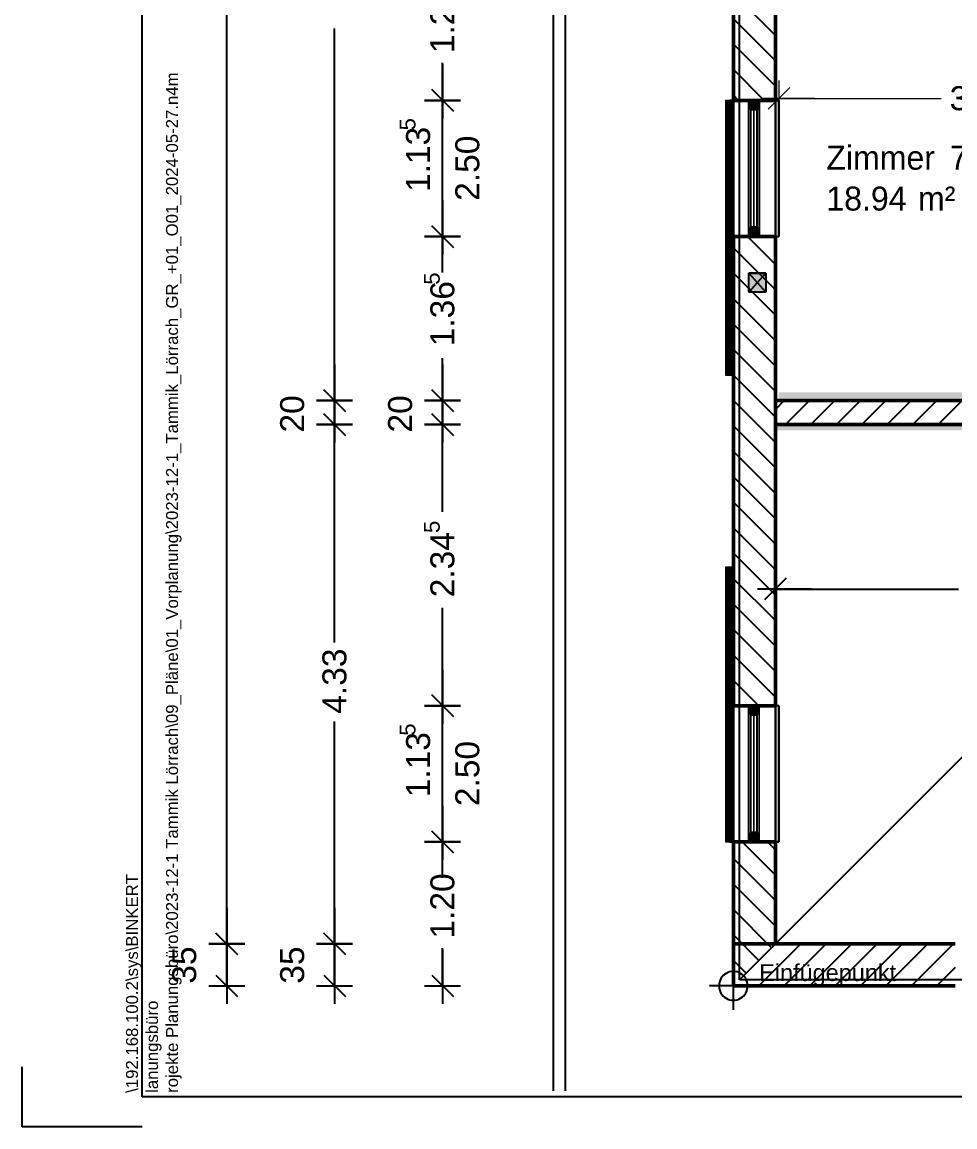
# Model space of a CAD drawing. Extents: x 0 to 756, y -25 to 420.
# Drawn here: x 0 to 155.6, y 0 to 184.2 of the extents above; entities that cross this region are included whole.
import ezdxf
from ezdxf.lldxf.tags import DXFTag

# ---------------------------------------------------------------- set-up
doc = ezdxf.new("R2010")
doc.units = 0
doc.layers.get('0').update_dxf_attribs({"lineweight": 25})
doc.layers.get('DEFPOINTS').update_dxf_attribs({"lineweight": 25})
for name, color, linetype, lineweight in [('A_Aussenwand', 7, 'Continuous', 25), ('A_Fenster', 7, 'Continuous', 25), ('A_Innenwand', 7, 'Continuous', 25), ('FENSTER', 7, 'Continuous', 13), ('FENSTERBANK', 7, 'Continuous', 13), ('Standard', 7, 'Continuous', 25), ('VERSCHATTUNG', 7, 'Continuous', 13), ('WAND_HOLZ_NICHT_TRAGEND', 7, 'Continuous', 13), ('WAND_HOLZ_TRAGEND', 7, 'Continuous', 13), ('X_Planrahmen', 7, 'Continuous', 25)]:
    doc.layers.add(name, color=color, linetype=linetype, lineweight=lineweight)
for name, color, linetype, lineweight, true_color in [('A_Geschossdecke', 7, 'Continuous', 25, 0x008080), ('H_Heizung', 1, 'Continuous', 25, 0xff0000), ('X_Einfuegepunkt', 1, 'Continuous', 25, 0xff0000)]:
    doc.layers.add(name, color=color, linetype=linetype, lineweight=lineweight, true_color=true_color)
doc.styles.get("Standard").update_dxf_attribs({"font": 'arial.ttf'})
tags = doc.linetypes.add('fein_strichliert', pattern=[4, 1, -2, 1]).pattern_tags.tags
tags[8:9] = [DXFTag(74, 4), DXFTag(75, 0), DXFTag(340, '0'), DXFTag(46, 0.0), DXFTag(50, 0.0), DXFTag(44, 0.0), DXFTag(45, 0.0)]
tags[6:7] = [DXFTag(74, 4), DXFTag(75, 0), DXFTag(340, '0'), DXFTag(46, 0.0), DXFTag(50, 0.0), DXFTag(44, 0.0), DXFTag(45, 0.0)]
tags[4:5] = [DXFTag(74, 4), DXFTag(75, 0), DXFTag(340, '0'), DXFTag(46, 0.0), DXFTag(50, 0.0), DXFTag(44, 0.0), DXFTag(45, 0.0)]

# ---------------------------------------------------------------- blocks, each defined once
blk = doc.blocks.new('Blockreferenz-A0T78P2KOY', base_point=(0, -25))
at = {"layer": 'X_Planrahmen', "color": 0, "linetype": 'ByBlock', "lineweight": -2, "ltscale": 0.25}
for p, q in [((20, 5), (20, 415)), ((0, 0), (0, 10)), ((589, 5), (20, 5)), ((20, 0), (0, 0))]:
    blk.add_line(p, q, dxfattribs=at)
at = {"layer": 'X_Planrahmen', "color": 0, "linetype": 'ByBlock', "lineweight": -2, "ltscale": 0.25, "insert": (17.33, 5.67), "char_height": 2, "attachment_point": 1, "rotation": 90}
blk.add_mtext('{\\fArial;\\\\192.168.100.2\\sys\\BINKERT\\Planungsbüro\\Projekte Planungsbüro\\2023-12-1 Tammik Lörrach\\09_Pläne\\01_Vorplanung\\2023-12-1_Tammik_Lörrach\\H_GR_+01_O01_2024-05-27.n4m}', dxfattribs=at)
blk = doc.blocks.new('Referenz-A0T78P30OY')
at = {"layer": 'DEFPOINTS', "color": 0, "linetype": 'Continuous', "lineweight": 18, "ltscale": 0.18}
for p, q in [((126.21, 171.47), (126.21, 171.47)), ((126.21, 171.13), (126.21, 171.13))]:
    blk.add_line(p, q, dxfattribs=at)
at = {"layer": 'DEFPOINTS', "color": 0, "linetype": 'Continuous', "lineweight": -2, "ltscale": 0.25}
for p, q in [((70.12, 171.13), (70.12, 171.13)), ((118.61, 171.13), (118.61, 171.13)), ((118.61, 171.13), (118.61, 171.13)), ((70.12, 148.43), (70.12, 148.43)), ((118.61, 148.43), (118.61, 148.43)), ((118.61, 148.43), (118.61, 148.43)), ((52.12, 121.08), (52.12, 121.08)), ((70.12, 121.08), (70.12, 121.08)), ((125.61, 121.08), (125.61, 121.08)), ((125.61, 121.08), (125.61, 121.08)), ((125.61, 121.08), (125.61, 121.08)), ((125.61, 121.08), (125.61, 121.08)), ((52.12, 117.08), (52.12, 117.08)), ((70.12, 117.08), (70.12, 117.08)), ((125.61, 117.08), (125.61, 117.08)), ((125.61, 117.08), (125.61, 117.08)), ((125.61, 117.08), (125.61, 117.08)), ((125.61, 117.08), (125.61, 117.08)), ((125.61, 117.08), (125.61, 117.08)), ((125.61, 89.66), (125.61, 89.66)), ((70.12, 70.21), (70.12, 70.21)), ((118.61, 70.21), (118.61, 70.21)), ((118.61, 70.21), (118.61, 70.21)), ((70.12, 47.51), (70.12, 47.51)), ((118.61, 47.51), (118.61, 47.51)), ((118.61, 47.51), (118.61, 47.51)), ((34.12, 30.52), (34.12, 30.52)), ((52.12, 30.52), (52.12, 30.52)), ((125.61, 30.52), (125.61, 30.52)), ((125.61, 30.52), (125.61, 30.52)), ((125.61, 30.52), (125.61, 30.52)), ((125.61, 30.52), (125.61, 30.52)), ((125.61, 30.52), (125.61, 30.52)), ((125.61, 30.52), (125.61, 30.52)), ((125.61, 30.52), (125.61, 30.52)), ((125.61, 30.52), (125.61, 30.52)), ((34.12, 23.52), (34.12, 23.52)), ((52.12, 23.52), (52.12, 23.52)), ((70.12, 23.52), (70.12, 23.52)), ((118.61, 23.52), (118.61, 23.52)), ((118.61, 23.52), (118.61, 23.52)), ((118.61, 23.52), (118.61, 23.52)), ((118.61, 23.52), (118.61, 23.52)), ((118.61, 23.52), (118.61, 23.52)), ((118.61, 23.52), (118.61, 23.52)), ((118.61, 23.52), (118.61, 23.52)), ((118.61, 23.52), (118.61, 23.52))]:
    blk.add_line(p, q, dxfattribs=at)
at = {"layer": 'FENSTER', "color": 0, "linetype": 'Continuous', "ltscale": 0.13}
for p, q in [((121.11, 169.73), (121.11, 171.13)), ((121.11, 171.13), (122.95, 171.13)), ((122.95, 171.13), (121.11, 171.13)), ((121.11, 171.13), (121.11, 169.73)), ((122.95, 171.13), (121.11, 171.13)), ((121.11, 171.13), (121.11, 171.13)), ((121.11, 169.73), (121.11, 171.13)), ((122.95, 169.73), (121.11, 169.73)), ((121.11, 149.83), (121.11, 169.73)), ((121.11, 169.73), (122.95, 169.73)), ((121.11, 169.73), (122.95, 169.73)), ((122.95, 169.73), (121.11, 169.73)), ((121.11, 169.73), (121.11, 169.73)), ((122.95, 169.73), (121.11, 169.73)), ((121.11, 169.73), (121.11, 149.83)), ((122.95, 169.73), (121.11, 169.73)), ((121.11, 169.73), (121.11, 169.73)), ((121.11, 149.83), (121.11, 169.73)), ((122.95, 169.73), (121.11, 169.73)), ((121.11, 169.73), (121.11, 149.83)), ((122.95, 169.73), (121.11, 169.73)), ((121.11, 169.73), (121.11, 169.73)), ((121.11, 149.83), (121.11, 169.73)), ((122.03, 149.83), (122.03, 169.73)), ((122.03, 169.73), (122.03, 169.73)), ((122.03, 169.73), (122.03, 149.83)), ((122.95, 171.13), (122.95, 169.73)), ((122.95, 169.73), (122.95, 171.13)), ((122.95, 169.73), (122.95, 171.13)), ((122.95, 171.13), (122.95, 171.13)), ((122.95, 169.73), (122.95, 149.83)), ((122.95, 169.73), (122.95, 169.73)), ((122.95, 149.83), (122.95, 169.73)), ((122.95, 149.83), (122.95, 169.73)), ((122.95, 169.73), (122.95, 169.73)), ((122.95, 149.83), (122.95, 169.73)), ((122.95, 149.83), (122.95, 169.73)), ((122.95, 169.73), (122.95, 169.73)), ((121.11, 148.43), (121.11, 149.83)), ((121.11, 149.83), (122.95, 149.83)), ((122.95, 149.83), (121.11, 149.83)), ((122.95, 149.83), (121.11, 149.83)), ((121.11, 149.83), (121.11, 148.43)), ((122.95, 149.83), (121.11, 149.83)), ((121.11, 149.83), (121.11, 149.83)), ((121.11, 148.43), (121.11, 149.83)), ((121.11, 149.83), (122.95, 149.83)), ((122.95, 149.83), (121.11, 149.83)), ((121.11, 149.83), (121.11, 149.83)), ((121.11, 149.83), (122.95, 149.83)), ((122.95, 149.83), (121.11, 149.83)), ((121.11, 149.83), (121.11, 149.83)), ((122.03, 149.83), (122.03, 149.83)), ((122.95, 149.83), (122.95, 148.43)), ((122.95, 148.43), (122.95, 149.83)), ((122.95, 148.43), (122.95, 149.83)), ((122.95, 149.83), (122.95, 149.83)), ((122.95, 149.83), (122.95, 149.83)), ((122.95, 149.83), (122.95, 149.83)), ((122.95, 148.43), (121.11, 148.43)), ((121.11, 148.43), (122.95, 148.43)), ((122.95, 148.43), (121.11, 148.43)), ((121.11, 148.43), (121.11, 148.43)), ((122.95, 148.43), (122.95, 148.43)), ((121.11, 70.21), (121.11, 68.81)), ((122.95, 70.21), (121.11, 70.21)), ((122.95, 70.21), (121.11, 70.21)), ((121.11, 70.21), (121.11, 68.81)), ((121.11, 68.81), (121.11, 70.21)), ((121.11, 70.21), (122.95, 70.21)), ((121.11, 70.21), (121.11, 70.21)), ((122.95, 68.81), (122.95, 70.21)), ((122.95, 68.81), (122.95, 70.21)), ((122.95, 70.21), (122.95, 70.21)), ((122.95, 68.81), (122.95, 70.21)), ((121.11, 68.81), (122.95, 68.81)), ((121.11, 68.81), (121.11, 48.91)), ((122.95, 68.81), (121.11, 68.81)), ((121.11, 68.81), (122.95, 68.81)), ((121.11, 68.81), (121.11, 68.81)), ((121.11, 68.81), (122.95, 68.81)), ((122.95, 68.81), (121.11, 68.81)), ((121.11, 68.81), (121.11, 48.91)), ((121.11, 48.91), (121.11, 68.81)), ((121.11, 68.81), (122.95, 68.81)), ((121.11, 68.81), (121.11, 68.81)), ((122.95, 68.81), (121.11, 68.81)), ((121.11, 68.81), (121.11, 48.91)), ((121.11, 48.91), (121.11, 68.81)), ((121.11, 68.81), (122.95, 68.81)), ((121.11, 68.81), (121.11, 68.81)), ((122.03, 68.81), (122.03, 48.91)), ((122.03, 48.91), (122.03, 68.81)), ((122.03, 68.81), (122.03, 68.81)), ((122.95, 48.91), (122.95, 68.81)), ((122.95, 68.81), (122.95, 68.81)), ((122.95, 48.91), (122.95, 68.81)), ((122.95, 68.81), (122.95, 68.81)), ((122.95, 48.91), (122.95, 68.81)), ((122.95, 48.91), (122.95, 68.81)), ((122.95, 68.81), (122.95, 68.81)), ((122.95, 48.91), (122.95, 68.81)), ((121.11, 48.91), (121.11, 47.51)), ((122.95, 48.91), (121.11, 48.91)), ((121.11, 48.91), (122.95, 48.91)), ((122.95, 48.91), (121.11, 48.91)), ((121.11, 48.91), (121.11, 47.51)), ((121.11, 47.51), (121.11, 48.91)), ((121.11, 48.91), (122.95, 48.91)), ((121.11, 48.91), (121.11, 48.91)), ((121.11, 48.91), (122.95, 48.91)), ((121.11, 48.91), (121.11, 48.91)), ((121.11, 48.91), (122.95, 48.91)), ((121.11, 48.91), (122.95, 48.91)), ((121.11, 48.91), (121.11, 48.91)), ((121.11, 48.91), (122.95, 48.91)), ((122.03, 48.91), (122.03, 48.91)), ((122.95, 47.51), (122.95, 48.91)), ((122.95, 47.51), (122.95, 48.91)), ((122.95, 48.91), (122.95, 48.91)), ((122.95, 47.51), (122.95, 48.91)), ((122.95, 48.91), (122.95, 48.91)), ((122.95, 48.91), (122.95, 48.91)), ((121.11, 47.51), (122.95, 47.51)), ((121.11, 47.51), (122.95, 47.51)), ((121.11, 47.51), (121.11, 47.51)), ((121.11, 47.51), (122.95, 47.51)), ((122.95, 47.51), (122.95, 47.51))]:
    blk.add_line(p, q, dxfattribs=at)
for points in [[(121.11, 169.73), (122.95, 169.73), (121.11, 171.13)], [(122.95, 169.73), (122.95, 171.13), (121.11, 171.13)], [(121.11, 148.43), (122.95, 148.43), (121.11, 149.83)], [(122.95, 148.43), (122.95, 149.83), (121.11, 149.83)], [(121.11, 68.81), (122.95, 68.81), (121.11, 70.21)], [(122.95, 68.81), (122.95, 70.21), (121.11, 70.21)], [(121.11, 47.51), (122.95, 47.51), (121.11, 48.91)], [(122.95, 47.51), (122.95, 48.91), (121.11, 48.91)]]:
    blk.add_solid(points, dxfattribs=at)
at = {"layer": 'FENSTERBANK', "color": 0, "lineweight": -2}
for p, q in [((121.53, 171.13), (118.01, 171.13)), ((118.01, 171.13), (118.01, 148.43)), ((118.01, 148.43), (118.01, 171.13)), ((118.01, 171.13), (118.61, 171.13)), ((118.01, 171.13), (118.01, 171.13)), ((118.61, 148.43), (118.61, 171.13)), ((118.61, 171.13), (118.61, 171.13)), ((118.61, 171.13), (118.61, 148.43)), ((118.61, 171.13), (121.53, 171.13)), ((121.53, 148.43), (121.53, 171.13)), ((121.53, 148.43), (121.53, 171.13)), ((121.53, 171.13), (121.53, 171.13)), ((126.21, 171.13), (122.53, 171.13)), ((122.53, 171.13), (122.53, 148.43)), ((122.53, 171.13), (122.53, 171.13)), ((122.53, 171.13), (122.53, 148.43)), ((122.53, 171.13), (125.61, 171.13)), ((125.61, 148.43), (125.61, 171.13)), ((125.61, 171.13), (125.61, 171.13)), ((125.61, 171.13), (125.61, 148.43)), ((125.61, 171.13), (126.21, 171.13)), ((126.21, 148.43), (126.21, 171.13)), ((126.21, 171.13), (126.21, 148.43)), ((126.21, 171.13), (126.21, 171.13)), ((118.01, 148.43), (121.53, 148.43)), ((118.01, 148.43), (118.01, 148.43)), ((118.01, 148.43), (118.61, 148.43)), ((118.61, 148.43), (121.53, 148.43)), ((118.61, 148.43), (118.61, 148.43)), ((121.53, 148.43), (121.53, 148.43)), ((122.53, 148.43), (126.21, 148.43)), ((122.53, 148.43), (122.53, 148.43)), ((122.53, 148.43), (125.61, 148.43)), ((125.61, 148.43), (126.21, 148.43)), ((125.61, 148.43), (125.61, 148.43)), ((126.21, 148.43), (126.21, 148.43)), ((118.01, 70.21), (118.01, 47.51)), ((121.53, 70.21), (118.01, 70.21)), ((118.61, 70.21), (118.01, 70.21)), ((118.01, 70.21), (118.01, 70.21)), ((118.01, 47.51), (118.01, 70.21)), ((118.61, 70.21), (118.61, 70.21)), ((121.53, 70.21), (118.61, 70.21)), ((118.61, 70.21), (118.61, 47.51)), ((118.61, 47.51), (118.61, 70.21)), ((121.53, 47.51), (121.53, 70.21)), ((121.53, 70.21), (121.53, 70.21)), ((121.53, 47.51), (121.53, 70.21)), ((122.53, 70.21), (122.53, 47.51)), ((126.21, 70.21), (122.53, 70.21)), ((122.53, 70.21), (122.53, 70.21)), ((125.61, 70.21), (122.53, 70.21)), ((122.53, 70.21), (122.53, 47.51)), ((126.21, 70.21), (125.61, 70.21)), ((125.61, 70.21), (125.61, 70.21)), ((125.61, 70.21), (125.61, 47.51)), ((125.61, 47.51), (125.61, 70.21)), ((126.21, 47.51), (126.21, 70.21)), ((126.21, 70.21), (126.21, 70.21)), ((126.21, 70.21), (126.21, 47.51)), ((118.01, 47.51), (121.53, 47.51)), ((118.61, 47.51), (118.01, 47.51)), ((118.01, 47.51), (118.01, 47.51)), ((118.61, 47.51), (118.61, 47.51)), ((121.53, 47.51), (118.61, 47.51)), ((121.53, 47.51), (121.53, 47.51)), ((122.53, 47.51), (126.21, 47.51)), ((122.53, 47.51), (122.53, 47.51)), ((125.61, 47.51), (122.53, 47.51)), ((125.61, 47.51), (125.61, 47.51)), ((126.21, 47.51), (125.61, 47.51)), ((126.21, 47.51), (126.21, 47.51))]:
    blk.add_line(p, q, dxfattribs=at)
at = {"layer": 'FENSTERBANK', "color": 0, "lineweight": 18}
for p, q in [((118.61, 148.43), (118.61, 171.13)), ((125.61, 148.43), (125.61, 171.13)), ((118.61, 70.21), (118.61, 47.51)), ((125.61, 70.21), (125.61, 47.51))]:
    blk.add_line(p, q, dxfattribs=at)
at = {"layer": 'Standard', "color": 0, "lineweight": -2}
for p, q in [((88.61, 6), (88.61, 413.58)), ((90.61, 6), (90.61, 411.58)), ((34.12, 30.52), (34.12, 195.27)), ((52.12, 121.08), (52.12, 183.15)), ((70.12, 171.13), (70.12, 177.41)), ((70.12, 177.13), (70.12, 168.13)), ((70.12, 165.13), (70.12, 174.13)), ((71.92, 169.33), (68.32, 172.93)), ((68.32, 172.93), (71.92, 169.33)), ((73.12, 171.13), (67.12, 171.13)), ((67.12, 171.13), (73.12, 171.13)), ((70.12, 148.43), (70.12, 171.13)), ((70.12, 154.43), (70.12, 145.43)), ((70.12, 142.43), (70.12, 151.43)), ((71.92, 146.63), (68.32, 150.23)), ((68.32, 150.23), (71.92, 146.63)), ((73.12, 148.43), (67.12, 148.43)), ((67.12, 148.43), (73.12, 148.43)), ((70.12, 144.14), (70.12, 148.43)), ((121.21, 139.15), (121.21, 142.35)), ((121.21, 142.35), (124.01, 142.35)), ((121.21, 139.15), (124.01, 142.35)), ((124.01, 142.35), (121.21, 142.35)), ((121.21, 142.35), (124.01, 139.15)), ((124.01, 142.35), (124.01, 139.15)), ((124.01, 139.15), (121.21, 139.15)), ((70.12, 121.08), (70.12, 128.14)), ((52.12, 127.08), (52.12, 118.08)), ((70.12, 127.08), (70.12, 118.08)), ((52.12, 115.08), (52.12, 124.08)), ((70.12, 115.08), (70.12, 124.08)), ((53.92, 119.28), (50.32, 122.88)), ((50.32, 122.88), (53.92, 119.28)), ((52.12, 123.08), (52.12, 114.08)), ((71.92, 119.28), (68.32, 122.88)), ((68.32, 122.88), (71.92, 119.28)), ((70.12, 123.08), (70.12, 114.08)), ((55.12, 121.08), (49.12, 121.08)), ((49.12, 121.08), (55.12, 121.08)), ((52.12, 117.08), (52.12, 121.08)), ((52.12, 111.08), (52.12, 120.08)), ((73.12, 121.08), (67.12, 121.08)), ((67.12, 121.08), (73.12, 121.08)), ((70.12, 117.08), (70.12, 121.08)), ((70.12, 111.08), (70.12, 120.08)), ((53.92, 115.28), (50.32, 118.88)), ((50.32, 118.88), (53.92, 115.28)), ((71.92, 115.28), (68.32, 118.88)), ((68.32, 118.88), (71.92, 115.28)), ((55.12, 117.08), (49.12, 117.08)), ((49.12, 117.08), (55.12, 117.08)), ((52.12, 80.76), (52.12, 117.08)), ((73.12, 117.08), (67.12, 117.08)), ((67.12, 117.08), (73.12, 117.08)), ((70.12, 102.53), (70.12, 117.08)), ((125.61, 92.66), (125.61, 86.66)), ((127.41, 91.46), (123.81, 87.86)), ((131.61, 89.66), (122.61, 89.66)), ((125.61, 89.66), (156.13, 89.66)), ((70.12, 70.21), (70.12, 86.53)), ((70.12, 76.21), (70.12, 67.21)), ((71.92, 68.41), (68.32, 72.01)), ((68.32, 72.01), (71.92, 68.41)), ((70.12, 64.21), (70.12, 73.21)), ((73.12, 70.21), (67.12, 70.21)), ((67.12, 70.21), (73.12, 70.21)), ((70.12, 47.51), (70.12, 70.21)), ((52.12, 30.52), (52.12, 67.56)), ((70.12, 53.51), (70.12, 44.51)), ((70.12, 41.51), (70.12, 50.51)), ((71.92, 45.71), (68.32, 49.31)), ((68.32, 49.31), (71.92, 45.71)), ((73.12, 47.51), (67.12, 47.51)), ((67.12, 47.51), (73.12, 47.51)), ((70.12, 43), (70.12, 47.51)), ((34.12, 36.52), (34.12, 27.52)), ((52.12, 36.52), (52.12, 27.52)), ((34.12, 24.52), (34.12, 33.52)), ((52.12, 24.52), (52.12, 33.52)), ((35.92, 28.72), (32.32, 32.32)), ((32.32, 32.32), (35.92, 28.72)), ((53.92, 28.72), (50.32, 32.32)), ((50.32, 32.32), (53.92, 28.72)), ((37.12, 30.52), (31.12, 30.52)), ((31.12, 30.52), (37.12, 30.52)), ((34.12, 23.52), (34.12, 30.52)), ((34.12, 29.52), (34.12, 20.52)), ((55.12, 30.52), (49.12, 30.52)), ((49.12, 30.52), (55.12, 30.52)), ((52.12, 23.52), (52.12, 30.52)), ((52.12, 29.52), (52.12, 20.52)), ((70.12, 23.52), (70.12, 29.8)), ((70.12, 29.52), (70.12, 20.52)), ((32.32, 25.32), (35.92, 21.72)), ((50.32, 25.32), (53.92, 21.72)), ((68.32, 25.32), (71.92, 21.72)), ((31.12, 23.52), (37.12, 23.52)), ((49.12, 23.52), (55.12, 23.52)), ((67.12, 23.52), (73.12, 23.52))]:
    blk.add_line(p, q, dxfattribs=at)
at = {"layer": 'Standard', "color": 0, "lineweight": 18}
for p, q in [((128.01, 173.27), (124.41, 169.67)), ((126.21, 174.47), (126.21, 168.47)), ((132.21, 171.47), (123.21, 171.47)), ((126.21, 171.47), (153.25, 171.47))]:
    blk.add_line(p, q, dxfattribs=at)
at = {"layer": 'Standard', "color": 0, "lineweight": -2}
for points in [[(121.21, 139.15), (124.01, 139.15), (121.21, 142.35)], [(124.01, 139.15), (124.01, 142.35), (121.21, 142.35)]]:
    blk.add_solid(points, dxfattribs=at)
at = {"layer": 'VERSCHATTUNG', "color": 0, "linetype": 'Continuous', "ltscale": 0.13}
for p, q in [((118.49, 171.13), (117.29, 171.13)), ((117.29, 171.13), (117.29, 125.33)), ((117.29, 171.13), (117.29, 171.13)), ((117.29, 171.13), (117.29, 171.13)), ((117.41, 171.13), (117.29, 171.13)), ((117.29, 171.13), (117.29, 171.13)), ((117.29, 171.13), (117.29, 148.23)), ((117.41, 125.33), (117.41, 171.13)), ((117.41, 171.13), (118.61, 171.13)), ((117.41, 171.13), (117.41, 171.13)), ((117.41, 171.13), (117.41, 171.13)), ((117.41, 171.13), (117.41, 148.23)), ((117.57, 171.13), (117.57, 125.33)), ((118.25, 171.13), (117.57, 171.13)), ((117.81, 171.13), (117.57, 171.13)), ((117.57, 171.13), (117.57, 171.13)), ((117.57, 171.13), (117.57, 171.13)), ((117.57, 171.13), (117.57, 171.13)), ((117.57, 126.43), (117.57, 171.13)), ((117.81, 171.13), (117.67, 171.13)), ((117.67, 171.13), (117.67, 125.33)), ((117.67, 171.13), (117.67, 171.13)), ((118.15, 171.13), (117.67, 171.13)), ((117.67, 171.13), (117.67, 125.33)), ((117.81, 147.33), (117.81, 171.13)), ((117.81, 171.13), (117.81, 171.13)), ((117.81, 171.13), (117.81, 147.33)), ((118.15, 171.13), (118.01, 171.13)), ((118.01, 171.13), (118.01, 147.33)), ((118.25, 171.13), (118.01, 171.13)), ((118.01, 171.13), (118.01, 171.13)), ((118.01, 147.33), (118.01, 171.13)), ((118.15, 125.33), (118.15, 171.13)), ((118.15, 171.13), (118.15, 171.13)), ((118.15, 171.13), (118.15, 125.33)), ((118.25, 125.33), (118.25, 171.13)), ((118.25, 171.13), (118.25, 171.13)), ((118.25, 171.13), (118.25, 171.13)), ((118.25, 171.13), (118.25, 171.13)), ((118.25, 171.13), (118.25, 126.43)), ((118.61, 171.13), (118.49, 171.13)), ((118.49, 171.13), (118.49, 148.23)), ((118.49, 125.33), (118.49, 171.13)), ((118.49, 171.13), (118.49, 171.13)), ((118.49, 171.13), (118.49, 171.13)), ((118.61, 148.23), (118.61, 171.13)), ((118.61, 171.13), (118.61, 125.33)), ((118.61, 171.13), (118.61, 171.13)), ((118.61, 171.13), (118.61, 171.13)), ((118.61, 171.13), (118.61, 171.13)), ((117.29, 148.23), (117.29, 125.33)), ((117.41, 148.23), (117.41, 125.33)), ((117.61, 125.33), (117.61, 148.43)), ((117.61, 148.43), (118.21, 148.43)), ((118.21, 148.43), (117.61, 148.43)), ((117.61, 148.43), (117.61, 125.33)), ((117.61, 148.43), (117.61, 125.33)), ((117.61, 148.43), (117.61, 148.43)), ((117.61, 148.43), (118.21, 148.43)), ((118.21, 148.43), (118.21, 125.33)), ((118.21, 125.33), (118.21, 148.43)), ((118.21, 148.43), (118.21, 125.33)), ((118.21, 148.43), (118.21, 148.43)), ((118.49, 148.23), (118.49, 125.33)), ((118.61, 125.33), (118.61, 148.23)), ((118.01, 147.33), (117.81, 147.33)), ((117.81, 147.23), (117.81, 147.33)), ((117.81, 147.33), (117.91, 147.33)), ((117.81, 147.33), (117.81, 147.33)), ((117.81, 147.13), (117.81, 147.33)), ((117.81, 147.33), (117.81, 147.33)), ((117.81, 147.33), (117.81, 147.33)), ((118.21, 147.23), (117.81, 147.23)), ((117.81, 147.23), (117.81, 126.53)), ((117.81, 147.13), (117.81, 147.23)), ((117.81, 126.53), (117.81, 147.23)), ((117.81, 147.23), (118.21, 147.23)), ((117.81, 147.23), (117.81, 147.23)), ((117.81, 126.63), (117.81, 147.13)), ((117.81, 147.13), (118.01, 147.13)), ((117.91, 147.13), (117.81, 147.13)), ((117.81, 147.13), (117.81, 147.13)), ((117.81, 147.13), (117.81, 147.13)), ((117.81, 147.13), (117.81, 147.13)), ((117.81, 147.13), (117.81, 126.63)), ((117.91, 147.33), (118.01, 147.33)), ((118.01, 147.13), (117.91, 147.13)), ((118.01, 147.33), (118.01, 147.23)), ((118.01, 147.33), (118.01, 147.13)), ((118.01, 147.33), (118.01, 147.33)), ((118.01, 147.33), (118.01, 147.33)), ((118.01, 147.33), (118.01, 147.33)), ((118.01, 147.23), (118.01, 147.13)), ((118.01, 147.13), (118.01, 126.63)), ((118.01, 147.13), (118.01, 147.13)), ((118.01, 147.13), (118.01, 147.13)), ((118.01, 147.13), (118.01, 147.13)), ((118.01, 126.63), (118.01, 147.13)), ((118.21, 126.53), (118.21, 147.23)), ((118.21, 147.23), (118.21, 126.53)), ((118.21, 147.23), (118.21, 147.23)), ((117.29, 125.33), (118.49, 125.33)), ((117.29, 125.33), (117.29, 125.33)), ((117.29, 125.33), (117.29, 125.33)), ((117.29, 125.33), (117.29, 125.33)), ((117.29, 125.33), (117.41, 125.33)), ((118.61, 125.33), (117.41, 125.33)), ((117.41, 125.33), (117.41, 125.33)), ((117.41, 125.33), (117.41, 125.33)), ((117.57, 125.33), (117.57, 126.43)), ((117.57, 125.33), (118.25, 125.33)), ((117.57, 125.33), (117.57, 125.33)), ((117.57, 125.33), (117.81, 125.33)), ((117.57, 125.33), (117.57, 125.33)), ((117.57, 125.33), (117.57, 125.33)), ((118.21, 125.33), (117.61, 125.33)), ((117.61, 125.33), (118.21, 125.33)), ((117.61, 125.33), (117.61, 125.33)), ((118.21, 125.33), (117.61, 125.33)), ((117.67, 125.33), (117.81, 125.33)), ((117.67, 125.33), (117.67, 125.33)), ((117.67, 125.33), (118.15, 125.33)), ((118.01, 126.63), (117.81, 126.63)), ((117.81, 126.63), (117.91, 126.63)), ((117.81, 126.53), (117.81, 126.63)), ((117.81, 126.63), (117.81, 126.63)), ((117.81, 126.63), (117.81, 126.63)), ((117.81, 126.63), (117.81, 126.63)), ((117.81, 126.43), (117.81, 126.63)), ((117.81, 126.53), (118.21, 126.53)), ((117.81, 126.43), (117.81, 126.53)), ((117.81, 126.53), (117.81, 126.53)), ((117.81, 126.53), (118.21, 126.53)), ((117.81, 125.33), (117.81, 126.43)), ((117.81, 126.43), (118.01, 126.43)), ((117.91, 126.43), (117.81, 126.43)), ((117.81, 126.43), (117.81, 126.43)), ((117.81, 126.43), (117.81, 126.43)), ((117.81, 126.43), (117.81, 126.43)), ((117.81, 126.43), (117.81, 125.33)), ((117.81, 125.33), (117.81, 125.33)), ((117.91, 126.63), (118.01, 126.63)), ((118.01, 126.43), (117.91, 126.43)), ((118.01, 126.63), (118.01, 126.53)), ((118.01, 126.63), (118.01, 126.43)), ((118.01, 126.63), (118.01, 126.63)), ((118.01, 126.63), (118.01, 126.63)), ((118.01, 126.63), (118.01, 126.63)), ((118.01, 126.53), (118.01, 126.43)), ((118.01, 126.43), (118.01, 125.33)), ((118.01, 126.43), (118.01, 126.43)), ((118.01, 126.43), (118.01, 126.43)), ((118.01, 126.43), (118.01, 126.43)), ((118.01, 126.43), (118.01, 125.33)), ((118.01, 125.33), (118.15, 125.33)), ((118.01, 125.33), (118.25, 125.33)), ((118.01, 125.33), (118.01, 125.33)), ((118.15, 125.33), (118.15, 125.33)), ((118.21, 126.53), (118.21, 126.53)), ((118.21, 125.33), (118.21, 125.33)), ((118.25, 126.43), (118.25, 125.33)), ((118.25, 125.33), (118.25, 125.33)), ((118.25, 125.33), (118.25, 125.33)), ((118.25, 125.33), (118.25, 125.33)), ((118.49, 125.33), (118.61, 125.33)), ((118.49, 125.33), (118.49, 125.33)), ((118.49, 125.33), (118.49, 125.33)), ((118.61, 125.33), (118.61, 125.33)), ((118.61, 125.33), (118.61, 125.33)), ((118.61, 125.33), (118.61, 125.33)), ((117.29, 93.31), (117.29, 47.51)), ((118.49, 93.31), (117.29, 93.31)), ((117.41, 93.31), (117.29, 93.31)), ((117.29, 93.31), (117.29, 93.31)), ((117.29, 93.31), (117.29, 93.31)), ((117.29, 93.31), (117.29, 93.31)), ((117.29, 93.31), (117.29, 70.41)), ((117.41, 93.31), (118.61, 93.31)), ((117.41, 47.51), (117.41, 93.31)), ((117.41, 93.31), (117.41, 93.31)), ((117.41, 93.31), (117.41, 93.31)), ((117.41, 93.31), (117.41, 70.41)), ((117.57, 93.31), (117.57, 47.51)), ((118.25, 93.31), (117.57, 93.31)), ((117.81, 93.31), (117.57, 93.31)), ((117.57, 93.31), (117.57, 93.31)), ((117.57, 93.31), (117.57, 93.31)), ((117.57, 93.31), (117.57, 93.31)), ((117.57, 71.31), (117.57, 93.31)), ((117.61, 93.31), (117.61, 70.21)), ((118.21, 93.31), (117.61, 93.31)), ((117.61, 93.31), (117.61, 70.21)), ((118.21, 93.31), (117.61, 93.31)), ((117.61, 93.31), (117.61, 93.31)), ((117.61, 93.31), (117.61, 70.21)), ((117.61, 93.31), (118.21, 93.31)), ((117.67, 93.31), (117.67, 47.51)), ((117.81, 93.31), (117.67, 93.31)), ((118.15, 93.31), (117.67, 93.31)), ((117.67, 93.31), (117.67, 93.31)), ((117.67, 93.31), (117.67, 47.51)), ((117.81, 92.21), (117.81, 93.31)), ((117.81, 93.31), (117.81, 93.31)), ((117.81, 93.31), (117.81, 92.21)), ((117.81, 92.11), (117.81, 92.21)), ((117.81, 92.21), (117.91, 92.21)), ((118.01, 92.21), (117.81, 92.21)), ((117.81, 92.21), (117.81, 92.01)), ((117.81, 92.21), (117.81, 92.21)), ((117.81, 92.21), (117.81, 92.21)), ((118.21, 92.11), (117.81, 92.11)), ((117.81, 92.11), (117.81, 71.41)), ((117.81, 92.01), (117.81, 92.11)), ((117.81, 92.11), (117.81, 92.11)), ((117.81, 92.11), (117.81, 71.41)), ((117.81, 92.11), (118.21, 92.11)), ((117.91, 92.21), (118.01, 92.21)), ((118.01, 93.31), (118.01, 92.21)), ((118.15, 93.31), (118.01, 93.31)), ((118.25, 93.31), (118.01, 93.31)), ((118.01, 93.31), (118.01, 93.31)), ((118.01, 92.21), (118.01, 93.31)), ((118.01, 92.21), (118.01, 92.11)), ((118.01, 92.01), (118.01, 92.21)), ((118.01, 92.21), (118.01, 92.21)), ((118.01, 92.21), (118.01, 92.21)), ((118.01, 92.11), (118.01, 92.01)), ((118.15, 47.51), (118.15, 93.31)), ((118.15, 93.31), (118.15, 93.31)), ((118.15, 93.31), (118.15, 47.51)), ((118.21, 70.21), (118.21, 93.31)), ((118.21, 70.21), (118.21, 93.31)), ((118.21, 93.31), (118.21, 70.21)), ((118.21, 93.31), (118.21, 93.31)), ((118.21, 71.41), (118.21, 92.11)), ((118.21, 71.41), (118.21, 92.11)), ((118.21, 92.11), (118.21, 92.11)), ((118.25, 47.51), (118.25, 93.31)), ((118.25, 93.31), (118.25, 93.31)), ((118.25, 93.31), (118.25, 93.31)), ((118.25, 93.31), (118.25, 93.31)), ((118.25, 93.31), (118.25, 71.31)), ((118.61, 93.31), (118.49, 93.31)), ((118.49, 93.31), (118.49, 70.41)), ((118.49, 47.51), (118.49, 93.31)), ((118.49, 93.31), (118.49, 93.31)), ((118.49, 93.31), (118.49, 93.31)), ((118.61, 70.41), (118.61, 93.31)), ((118.61, 93.31), (118.61, 47.51)), ((118.61, 93.31), (118.61, 93.31)), ((118.61, 93.31), (118.61, 93.31)), ((118.61, 93.31), (118.61, 93.31)), ((117.91, 92.01), (117.81, 92.01)), ((117.81, 92.01), (118.01, 92.01)), ((117.81, 71.51), (117.81, 92.01)), ((117.81, 92.01), (117.81, 71.51)), ((117.81, 92.01), (117.81, 92.01)), ((117.81, 92.01), (117.81, 92.01)), ((118.01, 92.01), (117.91, 92.01)), ((118.01, 92.01), (118.01, 71.51)), ((118.01, 71.51), (118.01, 92.01)), ((118.01, 92.01), (118.01, 92.01)), ((118.01, 92.01), (118.01, 92.01)), ((117.29, 70.41), (117.29, 47.51)), ((117.41, 70.41), (117.41, 47.51)), ((117.57, 47.51), (117.57, 71.31)), ((117.61, 70.21), (118.21, 70.21)), ((117.61, 70.21), (118.21, 70.21)), ((117.61, 70.21), (117.61, 70.21)), ((118.21, 70.21), (117.61, 70.21)), ((117.81, 71.41), (117.81, 71.51)), ((117.81, 71.51), (117.91, 71.51)), ((118.01, 71.51), (117.81, 71.51)), ((117.81, 71.51), (117.81, 71.31)), ((117.81, 71.51), (117.81, 71.51)), ((117.81, 71.51), (117.81, 71.51)), ((117.81, 71.41), (118.21, 71.41)), ((117.81, 71.31), (117.81, 71.41)), ((117.81, 71.41), (117.81, 71.41)), ((117.81, 71.41), (118.21, 71.41)), ((117.91, 71.31), (117.81, 71.31)), ((117.81, 71.31), (118.01, 71.31)), ((117.81, 47.51), (117.81, 71.31)), ((117.81, 71.31), (117.81, 47.51)), ((117.81, 71.31), (117.81, 71.31)), ((117.81, 71.31), (117.81, 71.31)), ((117.91, 71.51), (118.01, 71.51)), ((118.01, 71.31), (117.91, 71.31)), ((118.01, 71.51), (118.01, 71.41)), ((118.01, 71.31), (118.01, 71.51)), ((118.01, 71.51), (118.01, 71.51)), ((118.01, 71.51), (118.01, 71.51)), ((118.01, 71.41), (118.01, 71.31)), ((118.01, 71.31), (118.01, 47.51)), ((118.01, 47.51), (118.01, 71.31)), ((118.01, 71.31), (118.01, 71.31)), ((118.01, 71.31), (118.01, 71.31)), ((118.21, 71.41), (118.21, 71.41)), ((118.21, 70.21), (118.21, 70.21)), ((118.25, 71.31), (118.25, 47.51)), ((118.49, 70.41), (118.49, 47.51)), ((118.61, 47.51), (118.61, 70.41)), ((117.29, 47.51), (118.49, 47.51)), ((117.29, 47.51), (117.29, 47.51)), ((117.29, 47.51), (117.29, 47.51)), ((117.29, 47.51), (117.29, 47.51)), ((117.29, 47.51), (117.41, 47.51)), ((118.61, 47.51), (117.41, 47.51)), ((117.41, 47.51), (117.41, 47.51)), ((117.41, 47.51), (117.41, 47.51)), ((117.57, 47.51), (118.25, 47.51)), ((117.57, 47.51), (117.81, 47.51)), ((117.57, 47.51), (117.57, 47.51)), ((117.57, 47.51), (117.57, 47.51)), ((117.57, 47.51), (117.57, 47.51)), ((117.67, 47.51), (117.81, 47.51)), ((117.67, 47.51), (117.67, 47.51)), ((117.67, 47.51), (118.15, 47.51)), ((117.81, 47.51), (117.81, 47.51)), ((118.01, 47.51), (118.15, 47.51)), ((118.01, 47.51), (118.25, 47.51)), ((118.01, 47.51), (118.01, 47.51)), ((118.15, 47.51), (118.15, 47.51)), ((118.25, 47.51), (118.25, 47.51)), ((118.25, 47.51), (118.25, 47.51)), ((118.25, 47.51), (118.25, 47.51)), ((118.49, 47.51), (118.61, 47.51)), ((118.49, 47.51), (118.49, 47.51)), ((118.49, 47.51), (118.49, 47.51)), ((118.61, 47.51), (118.61, 47.51)), ((118.61, 47.51), (118.61, 47.51)), ((118.61, 47.51), (118.61, 47.51))]:
    blk.add_line(p, q, dxfattribs=at)
at = {"layer": 'WAND_HOLZ_NICHT_TRAGEND', "color": 0, "lineweight": 50}
for p, q in [((176.11, 121.08), (125.61, 121.08)), ((125.61, 121.08), (125.61, 117.08)), ((125.61, 121.08), (176.11, 121.08)), ((125.61, 117.08), (125.61, 121.08)), ((125.61, 121.08), (125.61, 121.08)), ((125.61, 117.08), (176.11, 117.08)), ((176.11, 117.08), (125.61, 117.08)), ((125.61, 117.08), (125.61, 117.08))]:
    blk.add_line(p, q, dxfattribs=at)
at = {"layer": 'WAND_HOLZ_TRAGEND', "color": 0, "lineweight": 50}
for p, q in [((118.61, 195.12), (118.61, 171.13)), ((118.61, 195.12), (118.61, 171.13)), ((125.61, 171.13), (125.61, 195.12)), ((125.61, 171.13), (125.61, 195.12)), ((118.61, 171.13), (125.61, 171.13)), ((118.61, 171.13), (125.61, 171.13)), ((118.61, 171.13), (118.61, 171.13)), ((125.61, 171.13), (125.61, 171.13)), ((125.61, 148.43), (118.61, 148.43)), ((118.61, 148.43), (118.61, 70.21)), ((118.61, 70.21), (118.61, 148.43)), ((118.61, 148.43), (125.61, 148.43)), ((118.61, 148.43), (118.61, 148.43)), ((125.61, 70.21), (125.61, 148.43)), ((125.61, 148.43), (125.61, 70.21)), ((125.61, 148.43), (125.61, 148.43)), ((118.61, 70.21), (125.61, 70.21)), ((125.61, 70.21), (118.61, 70.21)), ((118.61, 70.21), (118.61, 70.21)), ((125.61, 70.21), (125.61, 70.21)), ((125.61, 47.51), (118.61, 47.51)), ((118.61, 47.51), (118.61, 30.52)), ((118.61, 47.51), (118.61, 30.52)), ((118.61, 47.51), (118.61, 47.51)), ((125.61, 47.51), (118.61, 47.51)), ((125.61, 30.52), (125.61, 47.51)), ((125.61, 30.52), (125.61, 47.51)), ((125.61, 47.51), (125.61, 47.51)), ((118.61, 30.52), (118.61, 23.52)), ((155.61, 30.52), (118.61, 30.52)), ((155.61, 30.52), (118.61, 30.52)), ((118.61, 30.52), (118.61, 30.52)), ((118.61, 30.52), (118.61, 23.52)), ((118.61, 30.52), (125.61, 30.52)), ((118.61, 30.52), (125.61, 30.52)), ((118.61, 30.52), (118.61, 30.52)), ((125.61, 30.52), (125.61, 30.52)), ((118.61, 23.52), (155.61, 23.52)), ((118.61, 23.52), (155.61, 23.52)), ((118.61, 23.52), (118.61, 23.52))]:
    blk.add_line(p, q, dxfattribs=at)
at = {"layer": 'Standard', "color": 0, "lineweight": -2, "attachment_point": 1, "rotation": 90}
for s, insert, char_height in [('{\\fArial;1.20}', (68.08, 179.01), 4), ('{\\fArial;5}', (62.95, 166.13), 2.64), ('{\\fArial;1.13}', (64.03, 155.86), 4), ('{\\fArial;2.50}', (72.24, 154.39), 4), ('{\\fArial;5}', (67, 140.4), 2.64), ('{\\fArial;1.36}', (68.08, 130.14), 4), ('{\\fArial;20}', (43.03, 115.76), 4), ('{\\fArial;20}', (61.03, 115.76), 4), ('{\\fArial;5}', (67, 99.01), 2.64), ('{\\fArial;2.34}', (68.08, 88.29), 4), ('{\\fArial;4.33}', (50.08, 68.88), 4), ('{\\fArial;5}', (62.95, 65.21), 2.64), ('{\\fArial;1.13}', (64.03, 54.95), 4), ('{\\fArial;2.50}', (72.24, 53.47), 4), ('{\\fArial;1.20}', (68.08, 31.4), 4), ('{\\fArial;35}', (25.03, 23.87), 4), ('{\\fArial;35}', (43.03, 23.87), 4)]:
    blk.add_mtext(s, dxfattribs=dict(at, insert=insert, char_height=char_height))
at = {"layer": 'Standard', "color": 0, "lineweight": 18, "insert": (154.68, 173.5), "char_height": 4, "attachment_point": 1}
blk.add_mtext('{\\fArial;3.32}', dxfattribs=at)
at = {"layer": 'WAND_HOLZ_TRAGEND', "color": 0, "lineweight": -2, "char_height": 4, "attachment_point": 1}
for s, insert in [('{\\fPosterama Text Light;Zimmer}', (134.11, 163.58)), ('{\\fPosterama Text Light;7}', (154.74, 163.58)), ('{\\fPosterama Text Light;18.94}', (134.11, 156.77)), ('{\\fPosterama Text Light;m²}', (149.4, 156.77))]:
    blk.add_mtext(s, dxfattribs=dict(at, insert=insert))
blk = doc.blocks.new('Blockreferenz-A0T78P32OY', base_point=(114.61, 19.52))
at = {"color": 0, "linetype": 'ByBlock', "lineweight": -2, "ltscale": 0.25}
for p, q in [((117.99, 25.84), (117.69, 25.74)), ((118.29, 25.9), (117.99, 25.84)), ((118.61, 25.92), (118.29, 25.9)), ((118.61, 19.52), (118.61, 27.52)), ((118.92, 25.9), (118.61, 25.92)), ((119.23, 25.84), (118.92, 25.9)), ((119.53, 25.74), (119.23, 25.84)), ((116.29, 24.14), (116.23, 23.83)), ((116.39, 24.44), (116.29, 24.14)), ((116.53, 24.72), (116.39, 24.44)), ((116.7, 24.98), (116.53, 24.72)), ((116.91, 25.22), (116.7, 24.98)), ((117.15, 25.42), (116.91, 25.22)), ((117.41, 25.6), (117.15, 25.42)), ((117.69, 25.74), (117.41, 25.6)), ((119.81, 25.6), (119.53, 25.74)), ((120.07, 25.42), (119.81, 25.6)), ((120.3, 25.22), (120.07, 25.42)), ((120.51, 24.98), (120.3, 25.22)), ((120.69, 24.72), (120.51, 24.98)), ((120.82, 24.44), (120.69, 24.72)), ((120.93, 24.14), (120.82, 24.44)), ((120.99, 23.83), (120.93, 24.14)), ((122.61, 23.52), (114.61, 23.52)), ((116.23, 23.83), (116.21, 23.52)), ((116.21, 23.52), (116.23, 23.21)), ((116.23, 23.21), (116.29, 22.9)), ((116.29, 22.9), (116.39, 22.6)), ((116.39, 22.6), (116.53, 22.32)), ((116.53, 22.32), (116.7, 22.06)), ((120.51, 22.06), (120.69, 22.32)), ((120.69, 22.32), (120.82, 22.6)), ((120.82, 22.6), (120.93, 22.9)), ((120.93, 22.9), (120.99, 23.21)), ((121.01, 23.52), (120.99, 23.83)), ((120.99, 23.21), (121.01, 23.52)), ((116.7, 22.06), (116.91, 21.82)), ((116.91, 21.82), (117.15, 21.62)), ((117.15, 21.62), (117.41, 21.44)), ((117.41, 21.44), (117.69, 21.3)), ((117.69, 21.3), (117.99, 21.2)), ((117.99, 21.2), (118.29, 21.14)), ((118.29, 21.14), (118.61, 21.12)), ((118.61, 21.12), (118.92, 21.14)), ((118.92, 21.14), (119.23, 21.2)), ((119.23, 21.2), (119.53, 21.3)), ((119.53, 21.3), (119.81, 21.44)), ((119.81, 21.44), (120.07, 21.62)), ((120.07, 21.62), (120.3, 21.82)), ((120.3, 21.82), (120.51, 22.06))]:
    blk.add_line(p, q, dxfattribs=at)
at = {"color": 0, "lineweight": -2, "insert": (122.92, 27.12), "char_height": 2.8, "attachment_point": 1}
blk.add_mtext('{\\fArial;Einfügepunkt}', dxfattribs=at)
blk = doc.blocks.new('Wand-A0T78P3MOY', base_point=(118.61, 23.52))
at = {"color": 0, "lineweight": -2}
for p, q in [((129.85, 30.52), (122.85, 23.52)), ((134.09, 30.52), (127.09, 23.52)), ((138.34, 30.52), (131.34, 23.52)), ((142.58, 30.52), (135.58, 23.52)), ((146.82, 30.52), (139.82, 23.52)), ((151.06, 30.52), (144.06, 23.52)), ((155.31, 30.52), (148.31, 23.52)), ((155.61, 26.58), (152.55, 23.52))]:
    blk.add_line(p, q, dxfattribs=at)
at = {"color": 0, "linetype": 'ByBlock', "lineweight": -2, "ltscale": 0.25}
for p, q in [((155.61, 30.52), (125.61, 30.52)), ((155.61, 23.52), (118.61, 23.52))]:
    blk.add_line(p, q, dxfattribs=at)
blk = doc.blocks.new('Wand-A0T78P3WOY', base_point=(118.61, 23.52))
at = {"color": 0, "linetype": 'ByBlock', "lineweight": -2, "ltscale": 0.25}
for p, q in [((118.61, 359.58), (118.61, 383.58)), ((125.61, 359.58), (125.61, 376.58)), ((118.61, 312.92), (118.61, 336.88)), ((125.61, 312.92), (125.61, 336.88)), ((118.61, 217.82), (118.61, 290.22)), ((125.61, 263.58), (125.61, 290.22)), ((125.61, 217.82), (125.61, 259.58)), ((118.61, 171.13), (118.61, 195.12)), ((125.61, 171.13), (125.61, 195.12)), ((118.61, 70.21), (118.61, 148.43)), ((125.61, 121.08), (125.61, 148.43)), ((125.61, 70.21), (125.61, 117.08)), ((118.61, 23.52), (118.61, 47.51)), ((125.61, 30.52), (125.61, 47.51))]:
    blk.add_line(p, q, dxfattribs=at)
at = {"color": 0, "lineweight": -2}
for p, q in [((125.61, 372.9), (118.61, 379.9)), ((125.61, 368.66), (118.61, 375.66)), ((125.61, 364.42), (118.61, 371.42)), ((125.61, 360.17), (118.61, 367.17)), ((121.96, 359.58), (118.61, 362.93)), ((125.61, 330.48), (119.21, 336.88)), ((125.61, 334.72), (123.45, 336.88)), ((125.61, 326.23), (118.61, 333.23)), ((125.61, 321.99), (118.61, 328.99)), ((125.61, 317.75), (118.61, 324.75)), ((125.61, 313.51), (118.61, 320.51)), ((121.95, 312.92), (118.61, 316.26)), ((125.61, 283.81), (119.2, 290.22)), ((125.61, 288.05), (123.44, 290.22)), ((125.61, 279.56), (118.61, 286.56)), ((125.61, 275.32), (118.61, 282.32)), ((125.61, 271.08), (118.61, 278.08)), ((125.61, 266.84), (118.61, 273.84)), ((125.61, 262.59), (118.61, 269.59)), ((125.61, 258.35), (118.61, 265.35)), ((125.61, 254.11), (118.61, 261.11)), ((125.61, 249.87), (118.61, 256.87)), ((125.61, 245.62), (118.61, 252.62)), ((125.61, 241.38), (118.61, 248.38)), ((125.61, 237.14), (118.61, 244.14)), ((125.61, 232.9), (118.61, 239.9)), ((125.61, 228.65), (118.61, 235.65)), ((125.61, 224.41), (118.61, 231.41)), ((125.61, 220.17), (118.61, 227.17)), ((123.71, 217.82), (118.61, 222.92)), ((119.47, 217.82), (118.61, 218.68)), ((125.61, 190.47), (120.96, 195.12)), ((125.61, 194.71), (125.2, 195.12)), ((125.61, 186.23), (118.61, 193.23)), ((125.61, 181.98), (118.61, 188.98)), ((125.61, 177.74), (118.61, 184.74)), ((125.61, 173.5), (118.61, 180.5)), ((123.74, 171.13), (118.61, 176.26)), ((119.49, 171.13), (118.61, 172.01)), ((125.61, 143.8), (120.98, 148.43)), ((125.61, 148.04), (125.22, 148.43)), ((125.61, 139.56), (118.61, 146.56)), ((125.61, 135.31), (118.61, 142.31)), ((125.61, 131.07), (118.61, 138.07)), ((125.61, 126.83), (118.61, 133.83)), ((125.61, 122.59), (118.61, 129.59)), ((125.61, 118.34), (118.61, 125.34)), ((125.61, 114.1), (118.61, 121.1)), ((125.61, 109.86), (118.61, 116.86)), ((125.61, 105.62), (118.61, 112.62)), ((125.61, 101.37), (118.61, 108.37)), ((125.61, 97.13), (118.61, 104.13)), ((125.61, 92.89), (118.61, 99.89)), ((125.61, 88.65), (118.61, 95.65)), ((125.61, 84.4), (118.61, 91.4)), ((125.61, 80.16), (118.61, 87.16)), ((125.61, 75.92), (118.61, 82.92)), ((125.61, 71.67), (118.61, 78.67)), ((122.83, 70.21), (118.61, 74.43)), ((125.61, 41.98), (120.07, 47.51)), ((125.61, 46.22), (124.31, 47.51)), ((125.61, 37.73), (118.61, 44.73)), ((125.61, 33.49), (118.61, 40.49)), ((124.97, 29.88), (118.61, 36.25)), ((122.85, 27.76), (118.61, 32.01)), ((120.73, 25.64), (118.61, 27.76))]:
    blk.add_line(p, q, dxfattribs=at)
blk = doc.blocks.new('Fenster-A0T78P3YOY', base_point=(118.61, 47.51))
at = {"color": 0, "linetype": 'ByBlock', "lineweight": -2, "ltscale": 0.25}
for p, q in [((118.61, 47.51), (118.61, 70.21)), ((125.61, 70.21), (118.61, 70.21)), ((125.61, 47.51), (125.61, 70.21)), ((125.61, 47.51), (118.61, 47.51))]:
    blk.add_line(p, q, dxfattribs=at)
at = {"color": 0, "linetype": 'ByBlock', "lineweight": 18, "ltscale": 0.18}
for p, q in [((121.51, 47.51), (121.51, 70.21)), ((122.71, 47.51), (122.71, 70.21)), ((122.71, 68.61), (121.51, 68.61)), ((122.71, 49.11), (121.51, 49.11))]:
    blk.add_line(p, q, dxfattribs=at)
at = {"color": 0, "linetype": 'fein_strichliert', "lineweight": 18, "ltscale": 0.18}
blk.add_line((122.71, 70.21), (121.51, 70.21), dxfattribs=at)
blk = doc.blocks.new('Fenster-A0T78P40OY', base_point=(118.61, 148.43))
at = {"color": 0, "linetype": 'ByBlock', "lineweight": -2, "ltscale": 0.25}
for p, q in [((118.61, 148.43), (118.61, 171.13)), ((125.61, 171.13), (118.61, 171.13)), ((125.61, 148.43), (125.61, 171.13)), ((125.61, 148.43), (118.61, 148.43))]:
    blk.add_line(p, q, dxfattribs=at)
at = {"color": 0, "linetype": 'ByBlock', "lineweight": 18, "ltscale": 0.18}
for p, q in [((121.51, 148.43), (121.51, 171.13)), ((122.71, 169.53), (121.51, 169.53)), ((122.71, 148.43), (122.71, 171.13)), ((122.71, 150.03), (121.51, 150.03))]:
    blk.add_line(p, q, dxfattribs=at)
at = {"color": 0, "linetype": 'fein_strichliert', "lineweight": 18, "ltscale": 0.18}
blk.add_line((122.71, 171.13), (121.51, 171.13), dxfattribs=at)
blk = doc.blocks.new('Wand-A0T78P4MOY', base_point=(125.61, 117.08))
at = {"color": 0, "lineweight": -2}
for p, q in [((127.07, 121.08), (125.61, 119.62)), ((131.31, 121.08), (127.31, 117.08)), ((135.55, 121.08), (131.55, 117.08)), ((139.8, 121.08), (135.8, 117.08)), ((144.04, 121.08), (140.04, 117.08)), ((148.28, 121.08), (144.28, 117.08)), ((152.52, 121.08), (148.52, 117.08)), ((156.77, 121.08), (152.77, 117.08))]:
    blk.add_line(p, q, dxfattribs=at)
at = {"color": 0, "linetype": 'ByBlock', "lineweight": -2, "ltscale": 0.25}
for p, q in [((192.61, 121.08), (125.61, 121.08)), ((199.23, 117.08), (125.61, 117.08))]:
    blk.add_line(p, q, dxfattribs=at)
blk = doc.blocks.new('Geschossdecke-A0T78P4UOY', base_point=(119.61, 24.52))
at = {"color": 0, "linetype": 'ByBlock', "lineweight": -2, "ltscale": 0.25}
for p, q in [((119.61, 24.52), (119.61, 382.58)), ((397.61, 24.52), (119.61, 24.52))]:
    blk.add_line(p, q, dxfattribs=at)
at = {"color": 0, "lineweight": -2}
blk.add_line((119.61, 24.52), (236.66, 141.58), dxfattribs=at)
blk = doc.blocks.new('Polylinie-A0T78PBKOY', base_point=(126.16, 121.44))
at = {"color": 0, "linetype": 'ByBlock', "lineweight": -2, "ltscale": 0.25}
for points in [[(191.96, 122.44), (190.96, 122.44), (191.96, 194.11)], [(190.96, 122.44), (191.96, 194.11), (190.96, 194.11)], [(126.16, 121.44), (191.96, 121.44), (126.16, 122.44)], [(191.96, 121.44), (126.16, 122.44), (190.96, 122.44)], [(191.96, 121.44), (191.96, 122.44), (190.96, 122.44)]]:
    blk.add_solid(points, dxfattribs=at)

msp = doc.modelspace()

# ---------------------------------------------------------------- linework, layer by layer
at = {"layer": 'H_Heizung', "color": 1, "ltscale": 0.25, "true_color": 0xff0000}
for points in [[(125.94, 116.14), (198.63, 116.14), (125.94, 117.14)], [(198.63, 116.14), (125.94, 117.14), (198.63, 117.14)]]:
    msp.add_solid(points, dxfattribs=at)

# ---------------------------------------------------------------- block references
at = {"ltscale": 0.25}
msp.add_blockref('Blockreferenz-A0T78P2KOY', (0, -25), dxfattribs=at)
at = {"color": 8, "lineweight": 25, "ltscale": 0.25, "true_color": 0x808080}
msp.add_blockref('Referenz-A0T78P30OY', (0, 0), dxfattribs=at)
at = {"layer": 'A_Aussenwand', "ltscale": 0.25}
for name in ['Wand-A0T78P3WOY', 'Wand-A0T78P3MOY']:
    msp.add_blockref(name, (118.61, 23.52), dxfattribs=at)
at = {"layer": 'A_Fenster', "ltscale": 0.25}
for name, p in [('Fenster-A0T78P40OY', (118.61, 148.43)), ('Fenster-A0T78P3YOY', (118.61, 47.51))]:
    msp.add_blockref(name, p, dxfattribs=at)
at = {"layer": 'A_Geschossdecke', "ltscale": 0.25}
msp.add_blockref('Geschossdecke-A0T78P4UOY', (119.61, 24.52), dxfattribs=at)
at = {"layer": 'A_Innenwand', "ltscale": 0.25}
msp.add_blockref('Wand-A0T78P4MOY', (125.61, 117.08), dxfattribs=at)
at = {"layer": 'H_Heizung', "color": 1, "ltscale": 0.25, "true_color": 0xff0000}
msp.add_blockref('Polylinie-A0T78PBKOY', (126.16, 121.44), dxfattribs=at)
at = {"layer": 'X_Einfuegepunkt', "ltscale": 0.25}
msp.add_blockref('Blockreferenz-A0T78P32OY', (114.61, 19.52), dxfattribs=at)

doc.saveas('drawing.dxf')
